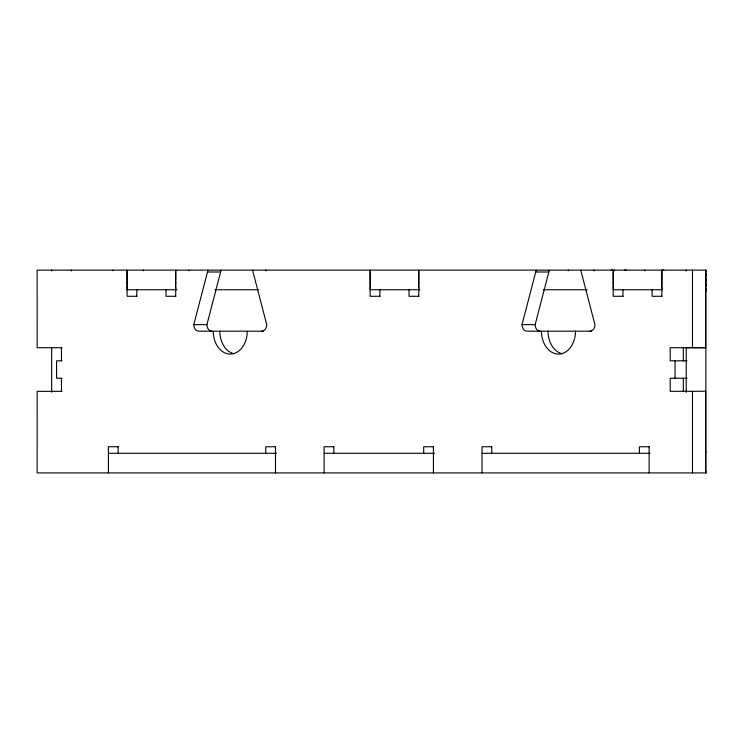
<?xml version="1.0" encoding="UTF-8"?>
<svg xmlns="http://www.w3.org/2000/svg" width="743" height="743" viewBox="0 0 743 743"><rect width="100%" height="100%" fill="white"/><g stroke="black" fill="none" stroke-linecap="round" stroke-linejoin="round"><path stroke-width="1.11" d="M61.455 360.81L61.465 347.724M127.09 286.074L127.09 289.751L176.797 289.751M127.09 284.848L127.09 281.17M127.09 279.944L127.09 271.353M175.701 289.751L175.701 286.074M175.701 284.848L175.701 281.17M175.701 279.944L175.701 271.353M370.153 286.074L370.153 289.751L419.869 289.751M370.153 284.848L370.153 281.17M370.153 279.944L370.153 271.353M418.773 289.751L418.773 286.074M418.773 284.848L418.773 281.17M418.773 279.944L418.773 271.353M613.226 286.074L613.226 289.751L661.967 289.751M613.226 284.848L613.226 281.17M613.226 279.944L613.226 271.353M661.846 289.751L661.846 286.074M661.846 284.848L661.846 281.17M661.846 279.944L661.846 271.353M683.328 391.338L683.328 378.252M692.476 347.724L692.476 270.127M705.609 270.127L705.609 347.724L670.195 347.724L670.195 360.81L687.089 360.81M62.068 391.338L37.159 391.338L37.15 472.919L705.85 472.919L705.85 471.285M705.85 451.66L705.488 453.295M705.85 288.117L705.85 291.386M705.85 283.213L705.85 286.482M705.85 278.3L705.85 281.578M705.85 273.396L705.85 276.665M263.143 331.183L198.66 331.183A6.538 4.857 90 0 1 193.793 324.645L207.492 271.994A6.538 4.857 90 0 0 207.696 270.127M211.792 331.183A6.538 4.857 90 0 1 206.925 324.645L220.625 271.994A6.538 4.857 90 0 0 220.82 270.127M591.363 331.183L526.88 331.183A6.538 4.857 90 0 1 522.023 324.645L535.712 271.994A6.538 4.857 90 0 0 535.917 270.127M540.012 331.183A6.538 4.857 90 0 1 535.155 324.645L548.845 271.994A6.538 4.857 90 0 0 549.049 270.127M611.22 270.127L613.226 270.127L613.226 296.29L623.08 296.29M624.352 270.127L626.358 270.127M705.85 472.919L705.85 270.127L37.15 270.127L37.159 347.724L62.068 347.733M663.759 270.127L661.846 270.127L661.846 296.29M207.492 271.994L220.625 271.994M535.712 271.994L548.845 271.994M214.959 289.751L258.713 289.751M543.356 289.751L587.109 289.751M136.935 296.29L127.09 296.29L127.09 270.127M175.831 296.29L165.977 296.29L165.977 289.751M380.007 296.29L370.153 296.29L370.153 270.127M418.894 296.29L409.049 296.29L409.049 289.751M661.967 296.29L652.122 296.29L652.122 289.751M193.793 324.645L206.925 324.645M522.023 324.645L535.155 324.645M686.226 347.659L705.85 347.659M62.068 360.81L56.598 360.81L56.598 378.252L62.068 378.252M687.089 378.252L670.195 378.252L670.195 391.338L705.85 391.264M118.239 446.757L108.394 446.757L108.394 472.919M275.625 446.757L265.771 446.757L265.771 453.295M333.96 446.757L324.106 446.757L324.106 472.919M433.541 446.757L423.696 446.757L423.696 453.295M491.875 446.757L482.031 446.757L482.031 472.919M649.261 446.757L639.407 446.757L639.407 453.295M108.394 453.295L276.591 453.295M324.106 453.295L434.506 453.295M482.031 453.295L649.949 453.295M71.309 270.127L71.309 270.944M51.676 270.127L51.685 270.944M705.85 270.127L705.85 271.762M683.328 347.724L683.328 360.81M61.455 378.252L61.465 391.338M705.609 391.338L705.609 472.919M692.476 391.338L692.476 472.919M686.226 270.127L686.226 270.944M686.226 347.585L686.226 392.285M675.053 360.81L675.053 378.252M649.131 446.757L649.131 472.919M644.794 270.127L644.794 270.74M622.95 289.751L622.95 296.29M614.155 270.127L614.155 270.74M568.367 270.127L568.367 270.74M491.755 446.757L491.755 453.295M433.42 446.757L433.42 472.919M418.773 270.127L418.773 296.29M379.877 289.751L379.877 296.29M333.83 446.757L333.83 453.295M275.495 446.757L275.495 472.919M189.168 270.127L189.168 270.74M175.701 270.127L175.701 296.29M143.371 270.127L143.371 270.74M136.805 289.751L136.805 296.29M118.118 446.757L118.118 453.295M112.732 270.127L112.732 270.74M51.685 347.492L51.685 392.193M590.081 331.183A6.538 4.857 -90 0 0 594.939 324.645L581.249 271.994A6.538 4.857 90 0 1 581.045 270.127M575.491 331.183A22.894 17.015 -90 0 1 558.476 354.077A22.894 17.015 -90 0 1 541.461 331.183M261.852 331.183A6.538 4.857 -90 0 0 266.718 324.645L253.029 271.994A6.538 4.857 90 0 1 252.824 270.127M247.27 331.183A22.894 17.015 -90 0 1 230.256 354.077A22.894 17.015 -90 0 1 213.241 331.183M594.205 270.833A6.538 4.857 90 0 1 594.177 270.127M265.985 270.833A6.538 4.857 -90 0 1 265.957 270.127M233.729 353.696A22.894 17.015 -90 0 1 219.807 331.183M561.949 353.696A22.894 17.015 -90 0 1 548.028 331.183"/></g></svg>
